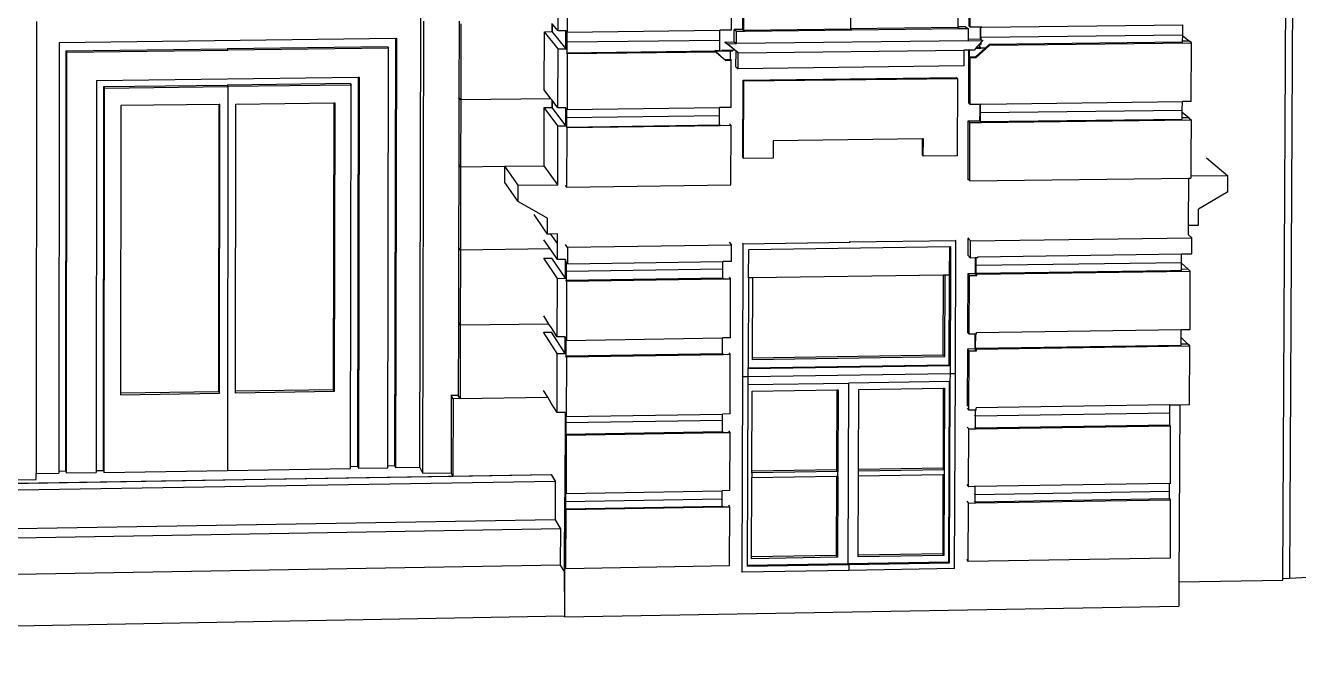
# Model space of a CAD drawing. Extents: x -106 to 80, y -44 to 65.
# Drawn here: x 4.62 to 38.04, y -42.37 to -25.7 of the extents above; entities that cross this region are included whole.
import ezdxf

# ---------------------------------------------------------------- set-up
doc = ezdxf.new("R2010")
doc.units = 0
doc.layers.get('0').update_dxf_attribs({"linetype": 'CONTINUOUS'})

msp = doc.modelspace()

# ---------------------------------------------------------------- linework, layer by layer
for p, q in [((37.63, -40.225), (37.787, -9.079)), ((37.96, -9.078), (37.802, -40.222)), ((23.454, -25.801), (23.478, -18.635)), ((23.477, -25.819), (23.501, -18.649)), ((26.305, -18.623), (26.279, -25.786)), ((29.116, -20.29), (29.094, -25.734)), ((18.602, -25.841), (18.606, -24.291)), ((18.848, -24.312), (18.844, -25.873)), ((23.151, -25.82), (23.156, -24.261)), ((29.388, -24.153), (29.381, -25.706)), ((29.424, -25.745), (29.431, -24.19)), ((4.906, -25.595), (4.898, -37.462)), ((14.97, -37.299), (14.994, -25.474)), ((15.051, -37.454), (15.075, -25.589)), ((16.001, -25.59), (15.997, -27.582)), ((16.049, -25.656), (16.045, -27.651)), ((18.449, -25.86), (18.449, -25.651)), ((18.45, -25.652), (18.449, -25.86)), ((18.602, -25.841), (18.45, -25.652)), ((29.298, -25.731), (29.094, -25.734)), ((29.094, -25.734), (29.094, -25.752)), ((29.298, -25.731), (29.365, -25.776)), ((29.381, -25.706), (29.424, -25.745)), ((29.723, -25.747), (35, -25.685)), ((34.999, -25.946), (35, -25.685)), ((5.5, -26.143), (14.331, -26.035)), ((14.331, -26.035), (14.309, -37.257)), ((14.331, -26.035), (14.357, -26.035)), ((14.357, -26.035), (14.335, -37.309)), ((18.239, -27.39), (18.242, -25.862)), ((18.239, -27.39), (18.243, -25.863)), ((18.242, -25.862), (18.449, -25.86)), ((18.243, -25.863), (18.449, -25.86)), ((18.601, -26.314), (18.243, -25.863)), ((18.449, -25.86), (18.449, -25.86)), ((18.449, -25.86), (18.449, -25.86)), ((18.81, -26.311), (18.449, -25.86)), ((18.811, -25.838), (18.602, -25.841)), ((18.8, -25.838), (18.799, -26.297)), ((18.811, -25.838), (18.81, -26.311)), ((18.81, -26.311), (18.811, -25.838)), ((18.811, -25.838), (18.811, -25.838)), ((18.829, -25.855), (18.828, -26.141)), ((18.844, -25.873), (18.829, -25.855)), ((18.844, -25.873), (22.848, -25.824)), ((22.847, -26.091), (22.848, -25.824)), ((23.151, -25.82), (22.848, -25.824)), ((23.223, -26.13), (23.224, -25.804)), ((23.454, -25.801), (23.224, -25.804)), ((23.224, -25.804), (23.282, -25.849)), ((23.281, -26.175), (23.282, -25.849)), ((23.282, -25.849), (23.513, -25.846)), ((23.454, -25.801), (23.477, -25.819)), ((23.477, -25.819), (26.279, -25.786)), ((23.477, -25.819), (23.513, -25.846)), ((23.513, -25.846), (26.316, -25.812)), ((29.094, -25.752), (26.279, -25.786)), ((26.279, -25.786), (26.316, -25.812)), ((26.316, -25.812), (29.134, -25.778)), ((29.094, -25.752), (29.134, -25.778)), ((29.134, -25.778), (29.365, -25.776)), ((29.364, -26.056), (29.363, -26.102)), ((29.365, -25.776), (29.364, -26.056)), ((29.364, -26.056), (29.678, -26.052)), ((29.68, -25.742), (29.424, -25.745)), ((29.679, -25.987), (29.678, -26.052)), ((29.68, -25.742), (29.679, -25.987)), ((29.679, -25.987), (29.702, -26.008)), ((29.703, -25.741), (29.68, -25.742)), ((29.702, -26.008), (29.703, -25.741)), ((29.702, -26.008), (34.999, -25.946)), ((29.702, -26.008), (29.702, -26.073)), ((29.717, -25.741), (29.703, -25.741)), ((29.717, -25.741), (29.723, -25.747)), ((29.723, -25.741), (29.717, -25.741)), ((29.723, -25.741), (29.723, -25.747)), ((34.998, -26.114), (34.999, -25.975)), ((34.999, -25.975), (34.999, -25.946)), ((34.999, -25.975), (35.176, -26.112)), ((5.5, -26.143), (5.492, -37.401)), ((5.681, -37.397), (5.69, -26.363)), ((5.69, -26.363), (9.914, -26.311)), ((5.69, -26.363), (5.706, -26.402)), ((5.697, -37.449), (5.706, -26.402)), ((5.706, -26.402), (9.935, -26.35)), ((14.126, -26.259), (9.914, -26.311)), ((9.914, -26.311), (9.935, -26.35)), ((14.152, -26.298), (9.935, -26.35)), ((14.126, -26.259), (14.152, -26.298)), ((14.131, -37.26), (14.152, -26.298)), ((18.596, -27.862), (18.601, -26.314)), ((18.601, -26.314), (18.81, -26.311)), ((18.81, -26.311), (18.81, -26.311)), ((22.847, -26.091), (18.828, -26.141)), ((18.828, -26.141), (18.828, -26.427)), ((22.736, -26.378), (18.828, -26.427)), ((22.755, -26.396), (18.842, -26.445)), ((22.739, -26.378), (22.72, -26.36)), ((22.72, -26.36), (22.736, -26.378)), ((22.72, -26.36), (22.723, -26.36)), ((22.723, -26.36), (22.83, -26.359)), ((22.735, -26.374), (22.723, -26.36)), ((22.842, -26.372), (22.735, -26.374)), ((22.979, -26.597), (22.735, -26.374)), ((22.735, -26.374), (22.739, -26.378)), ((22.736, -26.378), (22.739, -26.381)), ((22.739, -26.378), (22.736, -26.378)), ((23.191, -26.376), (22.739, -26.381)), ((22.739, -26.378), (22.757, -26.396)), ((22.739, -26.381), (22.755, -26.396)), ((22.757, -26.396), (22.755, -26.396)), ((22.755, -26.396), (23.002, -26.623)), ((23, -26.62), (22.757, -26.396)), ((22.83, -26.359), (22.842, -26.372)), ((22.83, -26.359), (22.847, -26.359)), ((23.127, -26.369), (22.842, -26.372)), ((22.847, -26.359), (22.847, -26.091)), ((22.904, -26.336), (22.923, -26.353)), ((22.923, -26.353), (22.925, -26.354)), ((23.038, -26.353), (22.925, -26.354)), ((22.983, -26.133), (23.223, -26.13)), ((22.983, -26.133), (23.041, -26.178)), ((23.273, -26.375), (22.983, -26.133)), ((23.244, -26.35), (23.038, -26.353)), ((23.041, -26.178), (23.281, -26.175)), ((23.331, -26.42), (23.041, -26.178)), ((23.111, -26.352), (23.127, -26.369)), ((23.126, -26.596), (23.127, -26.369)), ((23.223, -26.13), (23.281, -26.175)), ((23.271, -26.789), (23.273, -26.375)), ((23.273, -26.375), (23.331, -26.42)), ((29.363, -26.102), (23.281, -26.175)), ((23.331, -26.42), (29.253, -26.348)), ((29.253, -26.348), (29.251, -26.762)), ((29.379, -26.346), (29.253, -26.348)), ((29.363, -26.102), (29.749, -26.097)), ((29.379, -26.346), (29.378, -26.502)), ((29.402, -26.346), (29.379, -26.346)), ((29.401, -26.523), (29.402, -26.346)), ((29.523, -26.344), (29.402, -26.346)), ((29.568, -26.295), (29.523, -26.344)), ((29.556, -26.521), (29.813, -26.292)), ((29.588, -26.273), (29.568, -26.295)), ((29.568, -26.295), (29.701, -26.293)), ((29.576, -26.54), (29.833, -26.31)), ((29.678, -26.175), (29.588, -26.273)), ((29.588, -26.273), (29.678, -26.272)), ((29.677, -26.254), (29.678, -26.175)), ((29.678, -26.272), (29.677, -26.271)), ((29.701, -26.149), (29.678, -26.175)), ((29.701, -26.293), (29.678, -26.272)), ((29.749, -26.097), (29.701, -26.149)), ((29.701, -26.149), (29.701, -26.2)), ((29.701, -26.254), (29.701, -26.254)), ((29.701, -26.272), (29.701, -26.272)), ((29.701, -26.275), (29.701, -26.293)), ((29.813, -26.292), (29.701, -26.293)), ((29.714, -26.073), (29.749, -26.097)), ((29.919, -26.197), (29.813, -26.292)), ((29.813, -26.292), (29.833, -26.31)), ((29.833, -26.31), (29.939, -26.216)), ((29.833, -26.31), (29.833, -26.31)), ((29.833, -26.31), (29.833, -26.31)), ((29.833, -26.31), (29.833, -26.31)), ((29.833, -26.31), (29.834, -26.31)), ((29.833, -26.31), (29.833, -26.31)), ((29.833, -26.31), (29.833, -26.31)), ((34.998, -26.137), (29.919, -26.197)), ((29.939, -26.216), (29.919, -26.197)), ((29.939, -26.216), (35.228, -26.153)), ((35.176, -26.112), (34.998, -26.114)), ((34.998, -26.137), (34.998, -26.114)), ((35.228, -26.153), (35.176, -26.112)), ((35.221, -27.694), (35.228, -26.153)), ((18.842, -26.445), (18.828, -26.427)), ((18.842, -26.445), (18.838, -27.909)), ((23.126, -26.596), (22.979, -26.597)), ((22.979, -26.597), (23, -26.62)), ((23.148, -26.619), (23, -26.62)), ((23, -26.62), (23.002, -26.623)), ((23.126, -26.596), (23.148, -26.619)), ((23.144, -27.853), (23.148, -26.619)), ((23.33, -26.835), (23.331, -26.42)), ((29.378, -26.502), (29.373, -27.732)), ((29.378, -26.502), (29.396, -26.519)), ((29.396, -26.519), (29.401, -26.523)), ((29.401, -26.523), (29.556, -26.521)), ((29.401, -26.523), (29.421, -26.541)), ((29.416, -27.773), (29.421, -26.541)), ((29.421, -26.541), (29.576, -26.54)), ((29.556, -26.521), (29.576, -26.54)), ((6.482, -27.144), (13.353, -27.058)), ((13.353, -27.058), (13.335, -37.273)), ((13.353, -27.058), (13.378, -27.057)), ((13.378, -27.057), (13.36, -37.325)), ((23.271, -26.789), (23.33, -26.835)), ((29.251, -26.762), (23.33, -26.835)), ((23.457, -27.133), (29.062, -27.063)), ((29.062, -27.063), (29.088, -27.087)), ((6.482, -27.144), (6.473, -37.385)), ((6.669, -37.381), (6.678, -27.304)), ((6.678, -27.304), (9.913, -27.263)), ((6.678, -27.304), (6.695, -27.344)), ((6.686, -37.433), (6.695, -27.344)), ((6.695, -27.344), (9.934, -27.304)), ((13.141, -27.223), (9.913, -27.263)), ((9.913, -27.263), (9.934, -27.304)), ((9.934, -27.304), (9.921, -37.381)), ((13.166, -27.263), (9.934, -27.304)), ((13.141, -27.223), (13.166, -27.263)), ((13.148, -37.276), (13.166, -27.263)), ((18.239, -27.39), (18.239, -27.39)), ((18.414, -27.621), (18.239, -27.391)), ((23.45, -29.169), (23.457, -27.133)), ((23.457, -27.133), (23.478, -27.157)), ((23.471, -29.194), (23.478, -27.157)), ((23.478, -27.157), (29.088, -27.087)), ((29.088, -27.087), (29.079, -29.12)), ((10.145, -27.766), (12.713, -27.733)), ((12.713, -27.733), (12.7, -35.262)), ((12.713, -27.733), (12.737, -27.733)), ((12.737, -27.733), (12.724, -35.312)), ((15.997, -27.582), (15.993, -29.339)), ((16.045, -27.651), (15.997, -27.582)), ((16.045, -27.651), (16.041, -29.413)), ((18.414, -27.621), (16.045, -27.651)), ((18.444, -27.662), (18.414, -27.621)), ((18.444, -27.854), (18.444, -27.662)), ((18.445, -27.662), (18.444, -27.854)), ((18.445, -27.662), (18.444, -27.662)), ((18.596, -27.862), (18.445, -27.662)), ((29.373, -27.732), (29.416, -27.773)), ((29.715, -27.762), (34.991, -27.697)), ((34.989, -27.921), (34.991, -27.697)), ((35.221, -27.694), (34.991, -27.697)), ((7.124, -27.804), (7.117, -35.349)), ((9.701, -27.771), (7.124, -27.804)), ((9.691, -35.309), (9.701, -27.771)), ((9.722, -27.771), (9.701, -27.771)), ((9.712, -35.358), (9.722, -27.771)), ((10.135, -35.302), (10.145, -27.766)), ((18.234, -29.278), (18.238, -27.857)), ((18.234, -29.278), (18.237, -27.857)), ((18.237, -27.857), (18.444, -27.854)), ((18.238, -27.857), (18.444, -27.854)), ((18.595, -28.334), (18.238, -27.857)), ((18.444, -27.854), (18.444, -27.854)), ((18.804, -28.331), (18.444, -27.854)), ((18.444, -27.854), (18.444, -27.854)), ((18.806, -27.859), (18.596, -27.862)), ((18.795, -27.86), (18.794, -28.317)), ((18.806, -27.859), (18.804, -28.331)), ((18.805, -28.332), (18.806, -27.859)), ((18.806, -27.859), (18.806, -27.859)), ((18.824, -27.89), (18.823, -28.128)), ((18.838, -27.909), (18.824, -27.89)), ((18.838, -27.909), (22.842, -27.857)), ((22.841, -28.075), (22.842, -27.857)), ((23.144, -27.853), (22.842, -27.857)), ((29.671, -27.77), (29.416, -27.773)), ((29.67, -27.965), (29.669, -28.202)), ((29.671, -27.77), (29.67, -27.965)), ((29.67, -27.965), (29.694, -27.987)), ((29.695, -27.77), (29.671, -27.77)), ((29.693, -28.224), (29.694, -27.987)), ((29.694, -27.987), (29.695, -27.77)), ((29.694, -27.987), (34.989, -27.921)), ((29.715, -27.769), (29.695, -27.77)), ((29.715, -27.769), (29.715, -27.762)), ((34.989, -27.976), (34.989, -27.921)), ((34.989, -27.976), (35.166, -28.121)), ((34.989, -28.123), (34.989, -27.976)), ((18.591, -29.882), (18.595, -28.334)), ((18.595, -28.334), (18.805, -28.332)), ((18.805, -28.332), (18.804, -28.331)), ((18.823, -28.128), (18.822, -28.366)), ((18.822, -28.366), (22.84, -28.312)), ((18.837, -28.385), (18.822, -28.366)), ((22.841, -28.075), (18.823, -28.128)), ((18.833, -29.944), (18.837, -28.385)), ((22.858, -28.332), (18.837, -28.385)), ((22.84, -28.29), (22.841, -28.075)), ((22.84, -28.312), (22.84, -28.29)), ((22.84, -28.312), (22.858, -28.332)), ((23.142, -28.328), (22.858, -28.332)), ((23.105, -28.286), (23.142, -28.328)), ((23.137, -29.884), (23.142, -28.328)), ((29.365, -29.756), (29.371, -28.205)), ((29.371, -28.205), (29.669, -28.202)), ((29.371, -28.205), (29.414, -28.247)), ((29.408, -29.78), (29.414, -28.247)), ((29.414, -28.247), (29.713, -28.243)), ((29.669, -28.202), (29.693, -28.224)), ((29.693, -28.224), (34.988, -28.157)), ((29.693, -28.224), (29.713, -28.243)), ((29.713, -28.243), (35.219, -28.174)), ((34.988, -28.133), (34.989, -28.123)), ((34.988, -28.157), (34.988, -28.133)), ((35.166, -28.121), (34.989, -28.123)), ((35.166, -28.131), (35.219, -28.174)), ((35.219, -28.174), (35.214, -29.179)), ((24.249, -28.727), (24.247, -29.184)), ((28.167, -28.675), (24.249, -28.727)), ((28.165, -29.107), (28.167, -28.675)), ((28.192, -28.675), (28.167, -28.675)), ((28.19, -29.132), (28.192, -28.675)), ((15.993, -29.339), (15.988, -31.52)), ((16.041, -29.413), (15.993, -29.339)), ((16.041, -29.413), (17.206, -29.397)), ((17.205, -29.82), (17.206, -29.397)), ((17.206, -29.397), (18.234, -29.383)), ((17.206, -29.397), (18.234, -29.384)), ((17.55, -29.896), (17.206, -29.397)), ((18.234, -29.383), (18.234, -29.278)), ((18.234, -29.384), (18.234, -29.383)), ((18.591, -29.882), (18.234, -29.384)), ((23.45, -29.169), (23.471, -29.194)), ((24.247, -29.184), (23.471, -29.194)), ((28.165, -29.107), (28.19, -29.132)), ((29.079, -29.12), (28.19, -29.132)), ((35.214, -29.179), (35.211, -29.658)), ((35.622, -29.173), (36.186, -29.645)), ((16.041, -29.413), (16.036, -31.597)), ((29.365, -29.737), (29.408, -29.78)), ((29.408, -29.78), (35.158, -29.705)), ((35.152, -30.943), (35.158, -29.705)), ((35.158, -29.705), (35.211, -29.704)), ((36.186, -29.645), (35.211, -29.658)), ((35.211, -29.658), (35.211, -29.704)), ((36.184, -30.071), (36.186, -29.645)), ((17.549, -30.325), (17.205, -29.82)), ((17.549, -30.325), (17.55, -29.896)), ((17.55, -29.896), (18.591, -29.882)), ((18.833, -29.944), (18.8, -29.899)), ((18.833, -29.944), (23.137, -29.884)), ((36.184, -30.071), (35.416, -30.524)), ((17.549, -30.325), (17.97, -30.561)), ((18.229, -31.04), (17.969, -30.662)), ((17.97, -30.561), (18.324, -30.76)), ((35.414, -30.939), (35.416, -30.524)), ((18.323, -31.177), (18.229, -31.04)), ((18.323, -31.177), (18.324, -30.76)), ((35.151, -31.194), (35.152, -30.943)), ((35.152, -30.943), (35.414, -30.939)), ((18.392, -31.564), (18.229, -31.324)), ((18.415, -31.176), (18.323, -31.177)), ((18.588, -31.174), (18.415, -31.176)), ((18.587, -31.426), (18.415, -31.176)), ((18.587, -31.426), (18.588, -31.174)), ((23.095, -31.392), (23.158, -31.469)), ((23.443, -31.412), (23.46, -31.433)), ((23.46, -31.433), (26.265, -31.393)), ((26.247, -31.372), (26.247, -31.372)), ((26.247, -31.372), (26.265, -31.393)), ((29.045, -31.354), (26.265, -31.393)), ((26.265, -31.393), (26.265, -31.393)), ((29.025, -31.333), (29.045, -31.354)), ((29.031, -34.833), (29.045, -31.354)), ((29.359, -31.304), (29.357, -31.727)), ((29.359, -31.275), (29.431, -31.352)), ((29.43, -31.805), (29.431, -31.352)), ((29.431, -31.352), (35.239, -31.272)), ((35.239, -31.272), (35.151, -31.194)), ((35.237, -31.693), (35.239, -31.272)), ((15.988, -31.52), (15.984, -33.491)), ((16.036, -31.597), (15.988, -31.52)), ((16.036, -31.597), (16.032, -33.572)), ((18.392, -31.564), (16.036, -31.597)), ((18.434, -31.626), (18.392, -31.564)), ((18.586, -31.848), (18.434, -31.626)), ((18.586, -31.848), (18.587, -31.426)), ((18.851, -31.531), (18.796, -31.453)), ((18.851, -31.531), (18.85, -31.957)), ((23.158, -31.469), (18.851, -31.531)), ((23.157, -31.894), (23.158, -31.469)), ((23.448, -34.918), (23.46, -31.433)), ((23.602, -32.327), (23.605, -31.578)), ((23.605, -31.578), (28.884, -31.504)), ((28.881, -32.251), (28.884, -31.504)), ((28.884, -31.504), (28.881, -32.251)), ((28.884, -31.504), (28.904, -31.504)), ((28.884, -31.504), (28.884, -31.504)), ((28.904, -31.504), (28.901, -32.272)), ((29.357, -31.727), (29.43, -31.805)), ((29.624, -31.77), (34.971, -31.696)), ((34.97, -31.921), (34.971, -31.696)), ((34.971, -31.696), (35.237, -31.693)), ((18.585, -32.34), (18.227, -31.808)), ((18.228, -31.808), (18.434, -31.805)), ((18.228, -31.808), (18.434, -31.806)), ((18.228, -31.808), (18.228, -31.808)), ((18.434, -31.805), (18.434, -31.806)), ((18.794, -32.336), (18.434, -31.806)), ((18.795, -31.846), (18.586, -31.848)), ((18.795, -31.846), (18.794, -32.336)), ((18.794, -32.337), (18.795, -31.846)), ((18.795, -31.846), (18.795, -31.846)), ((18.813, -31.903), (18.812, -32.151)), ((18.85, -31.957), (18.813, -31.903)), ((18.85, -31.957), (22.928, -31.897)), ((22.927, -32.091), (22.928, -31.897)), ((23.157, -31.894), (22.928, -31.897)), ((29.551, -31.803), (29.43, -31.805)), ((29.55, -31.971), (29.549, -32.217)), ((29.551, -31.803), (29.55, -31.971)), ((29.55, -31.971), (29.573, -31.996)), ((29.574, -31.803), (29.551, -31.803)), ((29.573, -31.996), (29.574, -31.803)), ((29.573, -31.996), (34.97, -31.921)), ((29.573, -32.207), (29.573, -31.996)), ((29.624, -31.802), (29.574, -31.803)), ((29.624, -31.802), (29.624, -31.77)), ((34.969, -32.104), (34.97, -31.94)), ((34.97, -31.94), (34.97, -31.921)), ((34.97, -31.94), (35.147, -32.102)), ((18.581, -33.876), (18.585, -32.34)), ((18.585, -32.34), (18.794, -32.337)), ((18.794, -32.337), (18.794, -32.336)), ((18.812, -32.151), (22.927, -32.091)), ((18.812, -32.151), (18.812, -32.398)), ((22.927, -32.337), (18.812, -32.398)), ((18.826, -32.419), (18.812, -32.398)), ((18.826, -32.419), (18.822, -33.967)), ((22.944, -32.359), (18.826, -32.419)), ((22.927, -32.312), (22.927, -32.091)), ((22.927, -32.337), (22.927, -32.312)), ((22.927, -32.337), (22.944, -32.359)), ((23.129, -32.356), (22.944, -32.359)), ((23.092, -32.31), (23.129, -32.356)), ((23.124, -33.901), (23.129, -32.356)), ((23.602, -32.327), (23.594, -34.687)), ((23.705, -32.325), (23.602, -32.327)), ((23.705, -32.325), (23.698, -34.423)), ((28.722, -32.253), (23.705, -32.325)), ((28.713, -34.347), (28.722, -32.253)), ((28.762, -32.252), (28.722, -32.253)), ((28.753, -34.392), (28.762, -32.252)), ((28.881, -32.251), (28.762, -32.252)), ((28.872, -34.607), (28.881, -32.251)), ((28.881, -32.251), (28.872, -34.607)), ((28.881, -32.251), (28.881, -32.251)), ((28.881, -32.251), (28.901, -32.272)), ((28.901, -32.272), (28.892, -34.629)), ((29.355, -32.22), (29.349, -33.759)), ((29.549, -32.217), (29.355, -32.22)), ((29.355, -32.22), (29.398, -32.266)), ((29.392, -33.807), (29.398, -32.266)), ((29.398, -32.266), (29.592, -32.263)), ((29.549, -32.217), (29.572, -32.242)), ((29.572, -32.242), (29.573, -32.207)), ((29.572, -32.242), (29.592, -32.263)), ((29.573, -32.207), (34.679, -32.135)), ((29.573, -32.207), (29.592, -32.228)), ((29.592, -32.228), (35.199, -32.15)), ((29.592, -32.263), (29.592, -32.228)), ((34.679, -32.135), (34.969, -32.131)), ((34.983, -32.104), (34.969, -32.104)), ((34.969, -32.131), (34.969, -32.104)), ((35.147, -32.102), (34.983, -32.104)), ((35.199, -32.15), (35.147, -32.102)), ((35.192, -33.678), (35.199, -32.15)), ((18.362, -33.538), (18.223, -33.324)), ((15.984, -33.491), (15.98, -35.411)), ((16.032, -33.572), (15.984, -33.491)), ((16.032, -33.572), (16.028, -35.496)), ((18.362, -33.538), (16.032, -33.572)), ((18.58, -34.313), (18.222, -33.756)), ((18.223, -33.755), (18.429, -33.752)), ((18.223, -33.756), (18.429, -33.753)), ((18.223, -33.756), (18.223, -33.755)), ((18.429, -33.642), (18.362, -33.538)), ((18.581, -33.876), (18.429, -33.642)), ((18.429, -33.752), (18.429, -33.753)), ((18.788, -34.309), (18.429, -33.753)), ((29.586, -33.76), (34.962, -33.682)), ((34.961, -33.894), (34.962, -33.682)), ((34.962, -33.682), (35.192, -33.678)), ((18.79, -33.873), (18.581, -33.876)), ((18.79, -33.873), (18.788, -34.309)), ((18.789, -34.31), (18.79, -33.873)), ((18.79, -33.873), (18.79, -33.873)), ((18.808, -33.944), (18.807, -34.385)), ((18.822, -33.967), (18.808, -33.944)), ((18.822, -33.967), (22.922, -33.904)), ((22.92, -34.294), (22.922, -33.904)), ((23.124, -33.901), (22.922, -33.904)), ((29.349, -33.759), (29.392, -33.807)), ((29.543, -33.805), (29.392, -33.807)), ((29.543, -33.805), (29.541, -34.194)), ((29.566, -33.805), (29.543, -33.805)), ((29.564, -34.174), (29.566, -33.805)), ((29.586, -33.804), (29.566, -33.805)), ((29.586, -33.804), (29.586, -33.76)), ((34.96, -34.066), (34.961, -33.894)), ((35.137, -34.063), (34.96, -34.066)), ((34.96, -34.094), (34.96, -34.066)), ((34.961, -33.894), (35.137, -34.063)), ((35.19, -34.113), (35.137, -34.063)), ((18.576, -35.861), (18.58, -34.313)), ((18.58, -34.313), (18.789, -34.31)), ((18.789, -34.31), (18.788, -34.309)), ((22.92, -34.321), (18.807, -34.385)), ((18.821, -34.407), (18.807, -34.385)), ((18.821, -34.407), (18.817, -35.967)), ((22.938, -34.343), (18.821, -34.407)), ((22.92, -34.321), (22.92, -34.294)), ((22.92, -34.321), (22.938, -34.343)), ((23.123, -34.341), (22.938, -34.343)), ((23.086, -34.292), (23.123, -34.341)), ((23.118, -35.898), (23.123, -34.341)), ((23.698, -34.423), (28.713, -34.347)), ((23.698, -34.469), (28.753, -34.392)), ((23.698, -34.423), (23.698, -34.469)), ((28.753, -34.392), (28.713, -34.347)), ((29.347, -34.197), (29.341, -35.693)), ((29.541, -34.194), (29.347, -34.197)), ((29.347, -34.197), (29.39, -34.246)), ((29.383, -35.799), (29.39, -34.246)), ((29.39, -34.246), (29.584, -34.243)), ((29.541, -34.194), (29.564, -34.221)), ((29.564, -34.174), (34.96, -34.094)), ((29.564, -34.174), (29.584, -34.196)), ((29.564, -34.221), (29.564, -34.174)), ((29.564, -34.221), (29.584, -34.243)), ((29.584, -34.196), (35.19, -34.113)), ((29.584, -34.243), (29.584, -34.196)), ((35.182, -35.654), (35.19, -34.113)), ((23.594, -34.687), (28.872, -34.607)), ((23.594, -34.687), (28.872, -34.607)), ((23.594, -34.71), (28.892, -34.629)), ((23.594, -34.71), (23.594, -34.687)), ((23.594, -34.687), (23.594, -34.687)), ((23.594, -34.916), (23.594, -34.71)), ((28.872, -34.607), (28.872, -34.607)), ((28.872, -34.607), (28.892, -34.629)), ((28.892, -34.629), (28.891, -34.835)), ((23.431, -34.896), (23.448, -34.918)), ((23.432, -40.055), (23.448, -34.918)), ((23.448, -34.918), (23.594, -34.916)), ((23.593, -35.129), (23.594, -34.916)), ((23.593, -35.129), (26.225, -35.089)), ((23.594, -34.916), (28.891, -34.835)), ((26.225, -35.089), (26.208, -39.834)), ((26.216, -39.834), (26.233, -35.089)), ((26.225, -35.089), (26.233, -35.089)), ((28.87, -35.048), (26.233, -35.089)), ((28.87, -35.048), (28.851, -39.789)), ((28.87, -35.048), (28.851, -39.789)), ((28.87, -35.048), (28.89, -35.048)), ((28.87, -35.048), (28.87, -35.048)), ((28.89, -35.048), (28.871, -39.814)), ((28.891, -34.835), (28.89, -35.048)), ((28.891, -34.835), (29.031, -34.833)), ((29.01, -39.959), (29.031, -34.833)), ((7.117, -35.349), (9.691, -35.309)), ((7.117, -35.349), (7.117, -35.399)), ((7.117, -35.399), (9.712, -35.358)), ((9.691, -35.309), (9.712, -35.358)), ((12.7, -35.262), (10.135, -35.302)), ((10.135, -35.352), (10.135, -35.302)), ((12.724, -35.312), (10.135, -35.352)), ((12.7, -35.262), (12.724, -35.312)), ((15.795, -35.414), (15.791, -37.442)), ((15.98, -35.411), (15.795, -35.414)), ((15.843, -35.499), (15.795, -35.414)), ((16.028, -35.496), (15.98, -35.411)), ((18.328, -35.46), (18.218, -35.283)), ((23.577, -39.879), (23.593, -35.129)), ((23.688, -37.405), (23.695, -35.302)), ((23.695, -35.302), (25.921, -35.268)), ((25.921, -35.268), (25.914, -37.368)), ((25.921, -35.268), (25.954, -35.267)), ((25.954, -35.267), (25.946, -37.411)), ((26.488, -37.359), (26.496, -35.259)), ((26.496, -35.259), (28.715, -35.225)), ((28.715, -35.225), (28.707, -37.323)), ((28.715, -35.225), (28.75, -35.224)), ((28.75, -35.224), (28.741, -37.365)), ((15.843, -35.499), (15.838, -37.532)), ((16.028, -35.496), (15.843, -35.499)), ((16.028, -35.496), (18.328, -35.46)), ((18.424, -35.616), (18.328, -35.46)), ((18.575, -35.861), (18.424, -35.616)), ((29.341, -35.749), (29.383, -35.799)), ((34.663, -35.662), (29.578, -35.74)), ((29.578, -35.796), (29.578, -35.74)), ((34.661, -35.877), (34.663, -35.662)), ((34.663, -35.662), (34.923, -35.658)), ((34.923, -35.658), (34.9, -40.309)), ((34.923, -35.658), (35.182, -35.654)), ((18.576, -35.861), (18.575, -35.861)), ((18.784, -35.858), (18.576, -35.861)), ((18.784, -35.858), (18.778, -38.097)), ((18.785, -35.858), (18.779, -38.097)), ((18.785, -35.858), (18.784, -35.858)), ((18.802, -35.943), (18.802, -36.126)), ((18.817, -35.967), (18.802, -35.943)), ((18.802, -36.126), (22.915, -36.06)), ((18.817, -35.967), (22.915, -35.901)), ((22.914, -36.345), (22.915, -36.06)), ((23.118, -35.898), (22.915, -35.901)), ((22.915, -36.06), (22.915, -35.901)), ((29.535, -35.797), (29.383, -35.799)), ((29.534, -35.928), (29.557, -35.955)), ((29.558, -35.797), (29.535, -35.797)), ((29.556, -36.268), (29.557, -35.955)), ((29.557, -35.955), (29.558, -35.797)), ((34.661, -35.877), (29.557, -35.955)), ((29.578, -35.796), (29.558, -35.797)), ((34.66, -36.189), (34.661, -35.877)), ((18.802, -36.126), (18.801, -36.44)), ((22.914, -36.373), (18.801, -36.44)), ((22.931, -36.397), (18.816, -36.464)), ((22.914, -36.373), (22.914, -36.345)), ((22.914, -36.373), (22.931, -36.397)), ((23.116, -36.394), (22.931, -36.397)), ((23.079, -36.342), (23.116, -36.394)), ((23.112, -37.912), (23.116, -36.394)), ((29.339, -36.243), (29.381, -36.294)), ((29.375, -37.809), (29.381, -36.294)), ((29.381, -36.294), (29.576, -36.291)), ((29.533, -36.24), (29.556, -36.268)), ((29.556, -36.268), (34.66, -36.189)), ((29.556, -36.268), (29.576, -36.291)), ((29.576, -36.291), (34.683, -36.212)), ((34.683, -36.212), (34.66, -36.189)), ((34.676, -37.724), (34.683, -36.212)), ((18.816, -36.464), (18.801, -36.44)), ((18.816, -36.464), (18.812, -37.984)), ((5.492, -37.401), (5.681, -37.397)), ((5.492, -37.401), (5.492, -37.453)), ((5.681, -37.397), (5.697, -37.449)), ((6.473, -37.385), (6.669, -37.381)), ((6.473, -37.385), (6.473, -37.437)), ((6.669, -37.381), (6.686, -37.433)), ((6.686, -37.433), (9.921, -37.381)), ((9.921, -37.381), (13.148, -37.328)), ((13.148, -37.276), (13.335, -37.273)), ((13.148, -37.328), (13.148, -37.276)), ((13.335, -37.273), (13.36, -37.325)), ((13.36, -37.325), (14.131, -37.312)), ((14.131, -37.26), (14.309, -37.257)), ((14.131, -37.312), (14.131, -37.26)), ((14.309, -37.257), (14.335, -37.309)), ((14.335, -37.309), (14.97, -37.299)), ((15.051, -37.454), (14.97, -37.299)), ((25.914, -37.368), (23.688, -37.405)), ((23.688, -37.447), (23.688, -37.405)), ((25.946, -37.411), (23.688, -37.447)), ((25.946, -37.411), (25.914, -37.368)), ((25.945, -37.531), (25.946, -37.411)), ((26.487, -37.523), (26.488, -37.402)), ((28.707, -37.323), (26.488, -37.359)), ((26.488, -37.402), (26.488, -37.359)), ((28.741, -37.365), (26.488, -37.402)), ((28.741, -37.365), (28.707, -37.323)), ((28.741, -37.365), (28.741, -37.486)), ((-46.067, -38.723), (18.527, -37.664)), ((-45.917, -38.54), (18.423, -37.488)), ((4.176, -37.722), (10.373, -37.621)), ((4.177, -37.632), (4.898, -37.62)), ((4.898, -37.462), (5.492, -37.453)), ((4.898, -37.62), (4.898, -37.462)), ((5.697, -37.449), (6.473, -37.437)), ((10.373, -37.621), (18.415, -37.49)), ((10.373, -37.621), (15.838, -37.532)), ((15.051, -37.454), (15.791, -37.442)), ((15.838, -37.532), (15.791, -37.442)), ((15.838, -37.532), (18.415, -37.489)), ((15.838, -37.532), (18.419, -37.489)), ((18.415, -37.49), (18.415, -37.489)), ((18.415, -37.489), (18.419, -37.489)), ((18.415, -37.49), (18.419, -37.489)), ((18.419, -37.489), (18.419, -37.489)), ((18.419, -37.49), (18.419, -37.489)), ((18.419, -37.489), (18.424, -37.489)), ((18.424, -37.489), (18.527, -37.664)), ((18.527, -37.664), (18.525, -38.677)), ((23.681, -39.655), (23.687, -37.568)), ((23.688, -37.447), (23.687, -37.568)), ((23.687, -37.568), (25.913, -37.532)), ((25.913, -37.532), (25.906, -39.617)), ((25.913, -37.532), (25.945, -37.531)), ((25.945, -37.531), (25.938, -39.662)), ((26.48, -39.608), (26.487, -37.523)), ((26.487, -37.523), (28.706, -37.487)), ((28.706, -37.487), (28.698, -39.57)), ((28.706, -37.487), (28.741, -37.486)), ((28.741, -37.486), (28.732, -39.614)), ((29.332, -37.756), (29.375, -37.809)), ((34.653, -37.725), (29.55, -37.806)), ((34.652, -37.937), (34.653, -37.725)), ((34.676, -37.724), (34.653, -37.725)), ((18.774, -39.9), (18.779, -38.097)), ((18.778, -38.097), (18.774, -39.9)), ((18.797, -37.96), (18.796, -38.198)), ((18.812, -37.984), (18.797, -37.96)), ((18.812, -37.984), (22.909, -37.915)), ((22.908, -38.128), (22.909, -37.915)), ((23.112, -37.912), (22.909, -37.915)), ((29.526, -37.807), (29.375, -37.809)), ((29.55, -37.806), (29.526, -37.807)), ((29.526, -37.99), (29.549, -38.019)), ((29.548, -38.212), (29.549, -38.019)), ((29.549, -38.019), (29.55, -37.806)), ((34.652, -37.937), (29.549, -38.019)), ((34.651, -38.129), (34.652, -37.937)), ((18.796, -38.198), (22.908, -38.128)), ((18.796, -38.198), (18.796, -38.392)), ((18.796, -38.392), (22.907, -38.322)), ((18.81, -38.417), (18.796, -38.392)), ((18.806, -39.957), (18.81, -38.417)), ((22.925, -38.347), (18.81, -38.417)), ((22.907, -38.322), (22.908, -38.293)), ((22.907, -38.322), (22.925, -38.347)), ((22.908, -38.293), (22.908, -38.128)), ((23.11, -38.343), (22.925, -38.347)), ((23.073, -38.29), (23.11, -38.343)), ((23.105, -39.882), (23.11, -38.343)), ((29.331, -38.186), (29.373, -38.24)), ((29.367, -39.774), (29.373, -38.24)), ((29.373, -38.24), (29.568, -38.237)), ((29.525, -38.183), (29.548, -38.212)), ((34.651, -38.129), (29.548, -38.212)), ((29.548, -38.212), (29.568, -38.237)), ((29.568, -38.237), (34.674, -38.154)), ((34.651, -38.129), (34.674, -38.154)), ((34.674, -38.154), (34.666, -39.686)), ((18.522, -38.677), (-46.061, -39.76)), ((18.522, -38.677), (18.662, -38.919)), ((18.525, -38.677), (18.522, -38.677)), ((18.662, -38.919), (-46.265, -40.013)), ((18.662, -38.919), (18.66, -39.868)), ((23.68, -39.7), (23.681, -39.655)), ((25.938, -39.662), (23.68, -39.7)), ((25.906, -39.617), (23.681, -39.655)), ((25.938, -39.662), (25.906, -39.617)), ((28.698, -39.57), (26.48, -39.608)), ((26.48, -39.653), (26.48, -39.608)), ((28.732, -39.614), (26.48, -39.653)), ((28.732, -39.614), (28.698, -39.57)), ((29.324, -39.719), (29.367, -39.774)), ((34.666, -39.686), (29.367, -39.774)), ((18.66, -39.871), (-46.259, -40.987)), ((18.66, -39.868), (18.768, -40.058)), ((18.66, -39.868), (18.66, -39.871)), ((18.774, -39.9), (18.772, -40.558)), ((18.772, -40.558), (18.774, -39.9)), ((18.806, -39.957), (18.774, -39.9)), ((18.774, -39.9), (18.774, -39.9)), ((18.806, -39.957), (23.105, -39.882)), ((23.415, -40.03), (23.432, -40.055)), ((26.234, -40.007), (23.432, -40.055)), ((26.208, -39.834), (23.577, -39.879)), ((26.227, -39.86), (23.577, -39.905)), ((23.577, -39.905), (23.577, -39.879)), ((26.208, -39.834), (26.227, -39.86)), ((26.216, -39.834), (26.208, -39.834)), ((28.851, -39.789), (26.216, -39.834)), ((26.216, -39.834), (26.235, -39.86)), ((26.235, -39.86), (26.227, -39.86)), ((26.235, -39.86), (26.234, -40.007)), ((29.01, -39.959), (26.234, -40.007)), ((28.871, -39.814), (26.235, -39.86)), ((28.851, -39.789), (28.871, -39.814)), ((37.802, -40.214), (45.514, -39.778)), ((34.9, -40.309), (34.897, -40.944)), ((34.9, -40.309), (37.629, -40.261)), ((37.629, -40.261), (37.63, -40.225)), ((37.802, -40.222), (37.63, -40.225)), ((18.772, -40.575), (18.77, -41.228)), ((18.772, -40.558), (18.772, -40.558)), ((18.772, -40.558), (18.772, -40.575)), ((18.772, -40.575), (18.772, -40.575)), ((18.771, -41.228), (34.897, -40.944)), ((18.761, -41.211), (-46.414, -42.374)), ((18.77, -41.228), (18.761, -41.211)), ((18.766, -41.211), (18.761, -41.211)), ((18.77, -41.228), (18.77, -41.228))]:
    msp.add_line(p, q)

doc.saveas('drawing.dxf')
